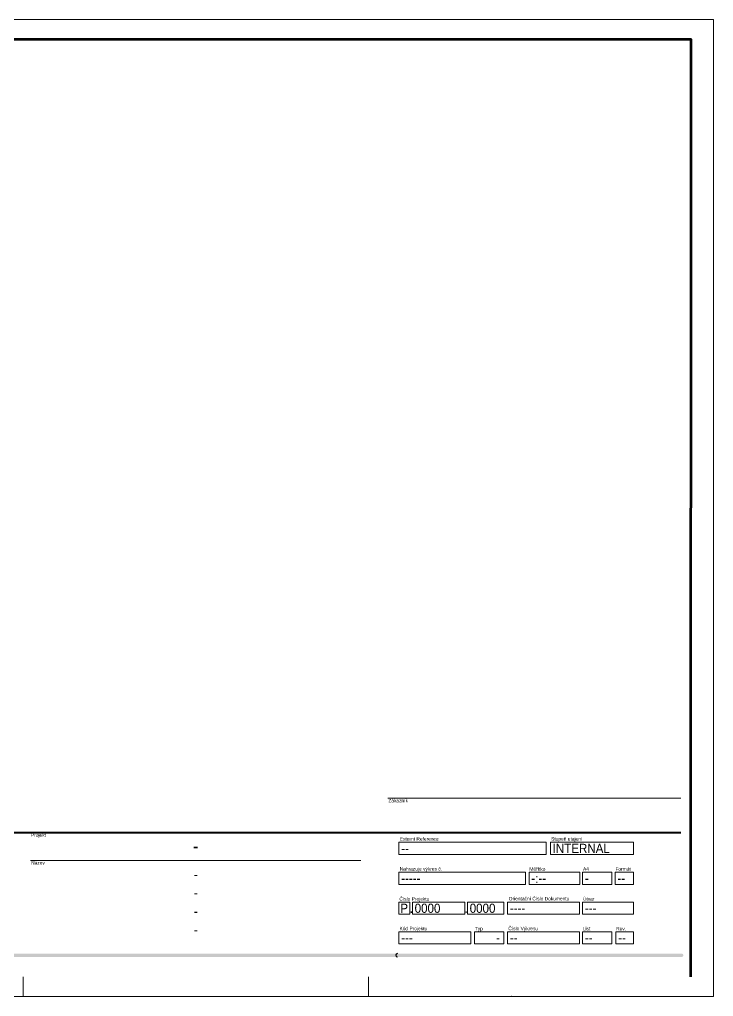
# Paper-space layout 'A3' of a CAD drawing. Header units: millimetres. Extents: x 151 to 571, y 160 to 457.
# Drawn here: x 360.3 to 571.4, y 160 to 457 of the extents above; entities that cross this region are included whole.
import ezdxf
from ezdxf.enums import TextEntityAlignment as Align

# ---------------------------------------------------------------- set-up
doc = ezdxf.new("R2010")
doc.units = ezdxf.units.MM
doc.header["$LTSCALE"] = 0.5
doc.layers.add('Border', color=7, linetype='Continuous', lineweight=0)
doc.layers.add('Border_TextCZ', color=7, linetype='Continuous', lineweight=0)
for name, color, linetype in [('Border_TextCZAtr', 7, 'Continuous'), ('BorderBW', 7, 'Continuous'), ('BorderColor', 7, 'Continuous')]:
    doc.layers.add(name, color=color, linetype=linetype)
doc.styles.add('Arial Unicode', font='ARIALUNI.TTF', dxfattribs={"width": 1.428571, "height": 0.007})
doc.styles.add('Arial_1.5', font='arial.ttf', dxfattribs={"height": 1.5})
doc.styles.add('Arial_4.0', font='arial.ttf', dxfattribs={"width": 0.9, "height": 4})
doc.styles.add('Arial_6.5', font='arial.ttf', dxfattribs={"width": 0.8, "height": 6.5})

# ---------------------------------------------------------------- blocks, each defined once
blk = doc.blocks.new('FluxA3bw')
at = {"layer": 'BorderBW', "linetype": 'Continuous'}
h = blk.add_hatch(color=7, dxfattribs=at)
h.dxf.hatch_style = 1
h.paths.add_polyline_path([(-0.51, 0.53), (-182.42, 0.53), (-386.33, 0.53, 1), (-386.33, -0.47), (-182.42, -0.47), (-0.51, -0.47, 1)])
blk = doc.blocks.new('A3_v03_CZ')
at = {"layer": 'BorderColor', "linetype": 'Continuous', "lineweight": 0, "true_color": 0x0078be}
h = blk.add_hatch(color=152, dxfattribs=at)
h.dxf.hatch_style = 1
h.paths.add_polyline_path([(237.81, 13.02), (228.45, 13.02), (206.5, 13.02, 1), (206.5, 12.02), (228.45, 12.02), (237.81, 12.02, 1)])
at = {"layer": 'BorderColor', "linetype": 'Continuous', "lineweight": 0, "true_color": 0x91c896}
h = blk.add_hatch(color=113, dxfattribs=at)
h.dxf.hatch_style = 1
h.paths.add_polyline_path([(264.8, 13.02), (237.81, 13.02, -1), (237.81, 12.02), (264.8, 12.02, -1)])
at = {"layer": 'BorderColor', "linetype": 'Continuous', "lineweight": 0, "true_color": 0x005a78}
h = blk.add_hatch(color=146, dxfattribs=at)
h.dxf.hatch_style = 1
h.paths.add_polyline_path([(302.3, 13.02), (264.8, 13.02, 1), (264.8, 12.02), (302.3, 12.02, 1)])
at = {"layer": 'BorderColor', "linetype": 'Continuous', "lineweight": 0, "true_color": 0x37b9c3}
h = blk.add_hatch(color=143, dxfattribs=at)
h.dxf.hatch_style = 1
h.paths.add_polyline_path([(323.83, 13.02), (302.3, 13.02, -1), (302.3, 12.02), (323.83, 12.02, -1)])
at = {"layer": 'BorderColor', "linetype": 'Continuous', "lineweight": 0, "true_color": 0x0078be}
h = blk.add_hatch(color=152, dxfattribs=at)
h.dxf.hatch_style = 1
h.paths.add_polyline_path([(351.76, 13.02), (323.83, 13.02, 1), (323.83, 12.02), (351.76, 12.02, 1)])
at = {"layer": 'BorderColor', "linetype": 'Continuous', "lineweight": 0, "true_color": 0x00aaff}
h = blk.add_hatch(color=140, dxfattribs=at)
h.dxf.hatch_style = 1
h.paths.add_polyline_path([(410.37, 13.02), (351.76, 13.02, -1), (351.76, 12.02), (410.37, 12.02, 1)])
at = {"color": 7, "linetype": 'Continuous'}
for points in [[(320.91, 60.31), (410.06, 60.31)], [(212.25, 41.29), (312.75, 41.29)], [(210, 0), (210, 6)], [(315, 0), (315, 6)]]:
    blk.add_lwpolyline(points, dxfattribs=at)
for p in [(420, 297), (358.5, 0)]:
    blk.add_point(p, dxfattribs=at)
at = {"layer": 'Border', "color": 7, "linetype": 'Continuous', "lineweight": 40}
for p, q in [((23.88, 49.84), (410.06, 49.84)), ((413, 42), (413, 6))]:
    blk.add_line(p, q, dxfattribs=at)
at = {"layer": 'Border', "color": 7, "linetype": 'Continuous', "lineweight": 0, "flags": 128}
blk.add_lwpolyline([(0, 0), (420, 0), (420, 297), (0, 297)], close=True, dxfattribs=at)
at = {"layer": 'Border', "color": 7, "linetype": 'Continuous', "lineweight": 70}
blk.add_lwpolyline([(19.92, 6), (20, 291), (413.08, 291), (413, 6)], dxfattribs=at)
at = {"layer": 'Border'}
blk.add_lwpolyline([(320.91, 60.31), (400.83, 60.31)], dxfattribs=at)
for points in [[(324.31, 43.17), (369.11, 43.17), (369.11, 46.88), (324.31, 46.88)], [(370.37, 43.17), (395.67, 43.17), (395.67, 46.88), (370.37, 46.88)], [(324.31, 34.07), (362.76, 34.07), (362.76, 37.78), (324.31, 37.78)], [(363.88, 34.07), (379.29, 34.07), (379.29, 37.78), (363.88, 37.78)], [(380.17, 34.07), (389.08, 34.07), (389.08, 37.78), (380.17, 37.78)], [(390.08, 34.07), (395.67, 34.07), (395.67, 37.78), (390.08, 37.78)], [(324.31, 24.97), (327.67, 24.97), (327.67, 28.67), (324.31, 28.67)], [(328.39, 24.97), (344.4, 24.97), (344.4, 28.67), (328.39, 28.67)], [(345.13, 24.97), (356.19, 24.97), (356.19, 28.67), (345.13, 28.67)], [(357.36, 24.97), (379.23, 24.97), (379.23, 28.67), (357.36, 28.67)], [(380.17, 24.97), (395.67, 24.97), (395.67, 28.67), (380.17, 28.67)], [(324.31, 15.95), (346.21, 15.95), (346.21, 19.66), (324.31, 19.66)], [(347.31, 15.95), (356.19, 15.95), (356.19, 19.66), (347.31, 19.66)], [(357.36, 15.95), (379.23, 15.95), (379.23, 19.66), (357.36, 19.66)], [(380.17, 15.95), (389.05, 15.95), (389.05, 19.66), (380.17, 19.66)], [(390.32, 15.95), (395.67, 15.95), (395.67, 19.66), (390.32, 19.66)]]:
    blk.add_lwpolyline(points, close=True, dxfattribs=at)
at = {"layer": 'BorderColor', "color": 7, "linetype": 'Continuous'}
blk.add_arc((323.83, 12.52), 0.5, 90, 270, dxfattribs=at)
at = {"layer": 'BorderBW', "color": 7, "linetype": 'Continuous'}
blk.add_blockref('FluxA3bw', (410.88, 12.48), dxfattribs=at)
at = {"layer": 'Border', "style": 'Arial_4.0', "width": 0.9}
for p in [(327.58, 26.82), (344.28, 26.82)]:
    blk.add_text('.', height=2.8, dxfattribs=at).set_placement(p, align=Align.MIDDLE_LEFT)
at = {"layer": 'Border_TextCZ', "color": 7, "linetype": 'Continuous', "lineweight": 0}
for s, style, p in [('Zákazník', 'Arial Unicode', (321.09, 59.54)), ('Projekt', 'Arial Unicode', (212.36, 49.07)), ('Externí Reference', 'Arial_1.5', (324.56, 47.9)), ('Stupeň utajení', 'Arial Unicode', (370.62, 47.9)), ('Název', 'Arial Unicode', (212.41, 40.63)), ('Nahrazuje výkres č.', 'Arial_1.5', (324.55, 38.8)), ('Měřítko', 'Arial_1.5', (363.98, 38.74)), ('A4', 'Arial_1.5', (380.31, 38.76)), ('Formát', 'Arial_1.5', (390.19, 38.74)), ('Číslo Projektu', 'Arial_1.5', (324.44, 29.65)), ('Orientační Číslo Dokumentu', 'Arial_1.5', (357.72, 29.74)), ('Útvar', 'Arial_1.5', (380.29, 29.65)), ('Kód Projektu', 'Arial_1.5', (324.49, 20.66)), ('Typ', 'Arial_1.5', (347.38, 20.61)), ('Číslo Výkresu', 'Arial_1.5', (357.58, 20.67)), ('List', 'Arial_1.5', (380.25, 20.61)), ('Rev.', 'Arial_1.5', (390.38, 20.6))]:
    blk.add_text(s, height=1.05, dxfattribs=dict(at, style=style)).set_placement(p, align=Align.MIDDLE_LEFT)
at = {"layer": 'Border_TextCZ', "color": 7, "linetype": 'Continuous', "lineweight": 0, "style": 'Arial_1.5'}
for tag, p in [('name1-5', (172.52, 40.69)), ('name2-5', (182.61, 40.69)), ('name3-5', (192.7, 40.69)), ('name4-5', (202.75, 40.69)), ('name1-4', (172.52, 34.96)), ('name2-4', (182.61, 34.96)), ('name3-4', (192.7, 34.96)), ('name4-4', (202.75, 34.96)), ('name1-3', (172.52, 29.23)), ('name2-3', (182.61, 29.23)), ('name3-3', (192.7, 29.23)), ('name4-3', (202.75, 29.23)), ('name1-2', (172.52, 23.54)), ('name2-2', (182.61, 23.54)), ('name3-2', (192.7, 23.54)), ('name4-2', (202.75, 23.54)), ('name1-1', (172.52, 17.86)), ('name2-1', (182.61, 17.86)), ('name3-1', (192.7, 17.86)), ('name4-1', (202.75, 17.86))]:
    blk.add_attdef(tag, text='', height=1.05, dxfattribs=at).set_placement(p, align=Align.CENTER)
for tag, p in [('rev-5', (109.67, 40.69)), ('date-5', (117.07, 40.69)), ('status-5', (164.14, 40.69)), ('rev-4', (109.67, 34.96)), ('date-4', (117.08, 34.96)), ('status-4', (164.14, 34.96)), ('rev-3', (109.67, 29.23)), ('date-3', (117.07, 29.23)), ('status-3', (164.14, 29.23)), ('rev-2', (109.67, 23.54)), ('date-2', (117.07, 23.54)), ('status-2', (164.14, 23.54)), ('rev-1', (109.67, 17.86)), ('date-1', (117.07, 17.86)), ('status-1', (164.14, 17.86))]:
    blk.add_attdef(tag, text='', height=1.05, dxfattribs=at).set_placement(p, align=Align.MIDDLE)
for tag, p in [('description-5', (123.12, 40.95)), ('description-4', (123.12, 35.01)), ('description-3', (123.12, 29.28)), ('description-2', (123.12, 23.54)), ('description-1', (123.12, 17.86))]:
    blk.add_attdef(tag, text='', height=1.05, dxfattribs=at).set_placement(p, align=Align.MIDDLE_LEFT)
at = {"layer": 'Border_TextCZAtr', "style": 'Arial_6.5', "width": 0.8}
blk.add_attdef('subject1', text='', height=4.55, dxfattribs=at).set_placement((262.5, 45.78), align=Align.MIDDLE_CENTER)
at = {"layer": 'Border_TextCZAtr', "style": 'Arial_4.0', "width": 0.9}
for tag, p in [('EXTREF', (325.01, 45.02)), ('CONFIDENT', (371.07, 45.02)), ('REPLACES', (325.01, 35.92)), ('scale', (364.58, 35.92)), ('sheet', (380.87, 35.92)), ('size', (390.78, 35.92)), ('TYPPROJ', (324.73, 26.82)), ('PROJ_NUM', (329.09, 26.82)), ('TASK', (345.83, 26.82)), ('OCD', (358.06, 26.82)), ('ISSUER', (380.87, 26.82)), ('INDICATOR', (325.01, 17.81)), ('X', (353.87, 17.81)), ('NUMBER', (358.06, 17.81)), ('FOLIO', (380.87, 17.81)), ('REV', (391.02, 17.81))]:
    blk.add_attdef(tag, text='', height=2.8, dxfattribs=at).set_placement(p, align=Align.MIDDLE_LEFT)
at = {"layer": 'Border_TextCZAtr', "style": 'Arial_4.0'}
for tag, p in [('subject2', (262.5, 37.09)), ('subject3', (262.5, 31.49)), ('subject4', (262.5, 25.89)), ('subject5', (262.5, 20.29))]:
    blk.add_attdef(tag, text='', height=2.8, dxfattribs=at).set_placement(p, align=Align.MIDDLE_CENTER)
at = {"layer": 'Border_TextCZAtr', "color": 7, "linetype": 'Continuous', "lineweight": 0, "style": 'Arial_4.0', "width": 0.9, "flags": 10}
blk.add_attdef('TP-', text='', height=2.8, dxfattribs=at).set_placement((348.01, 17.81), align=Align.MIDDLE_LEFT)

psp = doc.layouts.new('A3')

# ---------------------------------------------------------------- block references
at = {"layer": 'Border'}
ref = psp.add_blockref('A3_v03_CZ', (151.38, 159.96), dxfattribs=at)
ref.add_attrib('subject1', '-', dxfattribs={"layer": 'Border_TextCZAtr', "height": 4.55, "style": 'Arial_6.5', "width": 0.8}).set_placement((413.88, 205.74), align=Align.MIDDLE_CENTER)
ref.add_attrib('subject2', '-', dxfattribs={"layer": 'Border_TextCZAtr', "height": 2.8, "style": 'Arial_4.0'}).set_placement((413.88, 197.05), align=Align.MIDDLE_CENTER)
ref.add_attrib('subject3', '-', dxfattribs={"layer": 'Border_TextCZAtr', "height": 2.8, "style": 'Arial_4.0'}).set_placement((413.88, 191.45), align=Align.MIDDLE_CENTER)
ref.add_attrib('subject4', '-', dxfattribs={"layer": 'Border_TextCZAtr', "height": 2.8, "style": 'Arial_4.0'}).set_placement((413.88, 185.85), align=Align.MIDDLE_CENTER)
ref.add_attrib('subject5', '-', dxfattribs={"layer": 'Border_TextCZAtr', "height": 2.8, "style": 'Arial_4.0'}).set_placement((413.88, 180.25), align=Align.MIDDLE_CENTER)
ref.add_attrib('EXTREF', '--', dxfattribs={"layer": 'Border_TextCZAtr', "height": 2.8, "style": 'Arial_4.0', "width": 0.9}).set_placement((476.38, 204.98), align=Align.MIDDLE_LEFT)
ref.add_attrib('CONFIDENT', 'INTERNAL', dxfattribs={"layer": 'Border_TextCZAtr', "height": 2.8, "style": 'Arial_4.0', "width": 0.9}).set_placement((522.45, 204.98), align=Align.MIDDLE_LEFT)
ref.add_attrib('REPLACES', '-----', dxfattribs={"layer": 'Border_TextCZAtr', "height": 2.8, "style": 'Arial_4.0', "width": 0.9}).set_placement((476.38, 195.88), align=Align.MIDDLE_LEFT)
ref.add_attrib('scale', '-:--', dxfattribs={"layer": 'Border_TextCZAtr', "height": 2.8, "style": 'Arial_4.0', "width": 0.9}).set_placement((515.96, 195.88), align=Align.MIDDLE_LEFT)
ref.add_attrib('sheet', '-', dxfattribs={"layer": 'Border_TextCZAtr', "height": 2.8, "style": 'Arial_4.0', "width": 0.9}).set_placement((532.25, 195.88), align=Align.MIDDLE_LEFT)
ref.add_attrib('size', '--', dxfattribs={"layer": 'Border_TextCZAtr', "height": 2.8, "style": 'Arial_4.0', "width": 0.9}).set_placement((542.16, 195.88), align=Align.MIDDLE_LEFT)
ref.add_attrib('TYPPROJ', 'P', dxfattribs={"layer": 'Border_TextCZAtr', "height": 2.8, "style": 'Arial_4.0', "width": 0.9}).set_placement((476.1, 186.78), align=Align.MIDDLE_LEFT)
ref.add_attrib('TASK', '0000', dxfattribs={"layer": 'Border_TextCZAtr', "height": 2.8, "style": 'Arial_4.0', "width": 0.9}).set_placement((497.21, 186.78), align=Align.MIDDLE_LEFT)
ref.add_attrib('X', '-', dxfattribs={"layer": 'Border_TextCZAtr', "height": 2.8, "style": 'Arial_4.0', "width": 0.9}).set_placement((505.25, 177.76), align=Align.MIDDLE_LEFT)
ref.add_attrib('NUMBER', '--', dxfattribs={"layer": 'Border_TextCZAtr', "height": 2.8, "style": 'Arial_4.0', "width": 0.9}).set_placement((509.44, 177.76), align=Align.MIDDLE_LEFT)
ref.add_attrib('FOLIO', '--', dxfattribs={"layer": 'Border_TextCZAtr', "height": 2.8, "style": 'Arial_4.0', "width": 0.9}).set_placement((532.25, 177.76), align=Align.MIDDLE_LEFT)
ref.add_attrib('REV', '--', dxfattribs={"layer": 'Border_TextCZAtr', "height": 2.8, "style": 'Arial_4.0', "width": 0.9}).set_placement((542.4, 177.76), align=Align.MIDDLE_LEFT)
ref.add_attrib('ISSUER', '---', dxfattribs={"layer": 'Border_TextCZAtr', "height": 2.8, "style": 'Arial_4.0', "width": 0.9}).set_placement((532.25, 186.78), align=Align.MIDDLE_LEFT)
ref.add_attrib('OCD', '----', dxfattribs={"layer": 'Border_TextCZAtr', "height": 2.8, "style": 'Arial_4.0', "width": 0.9}).set_placement((509.44, 186.78), align=Align.MIDDLE_LEFT)
ref.add_attrib('PROJ_NUM', '0000', dxfattribs={"layer": 'Border_TextCZAtr', "height": 2.8, "style": 'Arial_4.0', "width": 0.9}).set_placement((480.47, 186.78), align=Align.MIDDLE_LEFT)
ref.add_attrib('INDICATOR', '---', dxfattribs={"layer": 'Border_TextCZAtr', "height": 2.8, "style": 'Arial_4.0', "width": 0.9}).set_placement((476.38, 177.76), align=Align.MIDDLE_LEFT)

doc.saveas('drawing.dxf')
